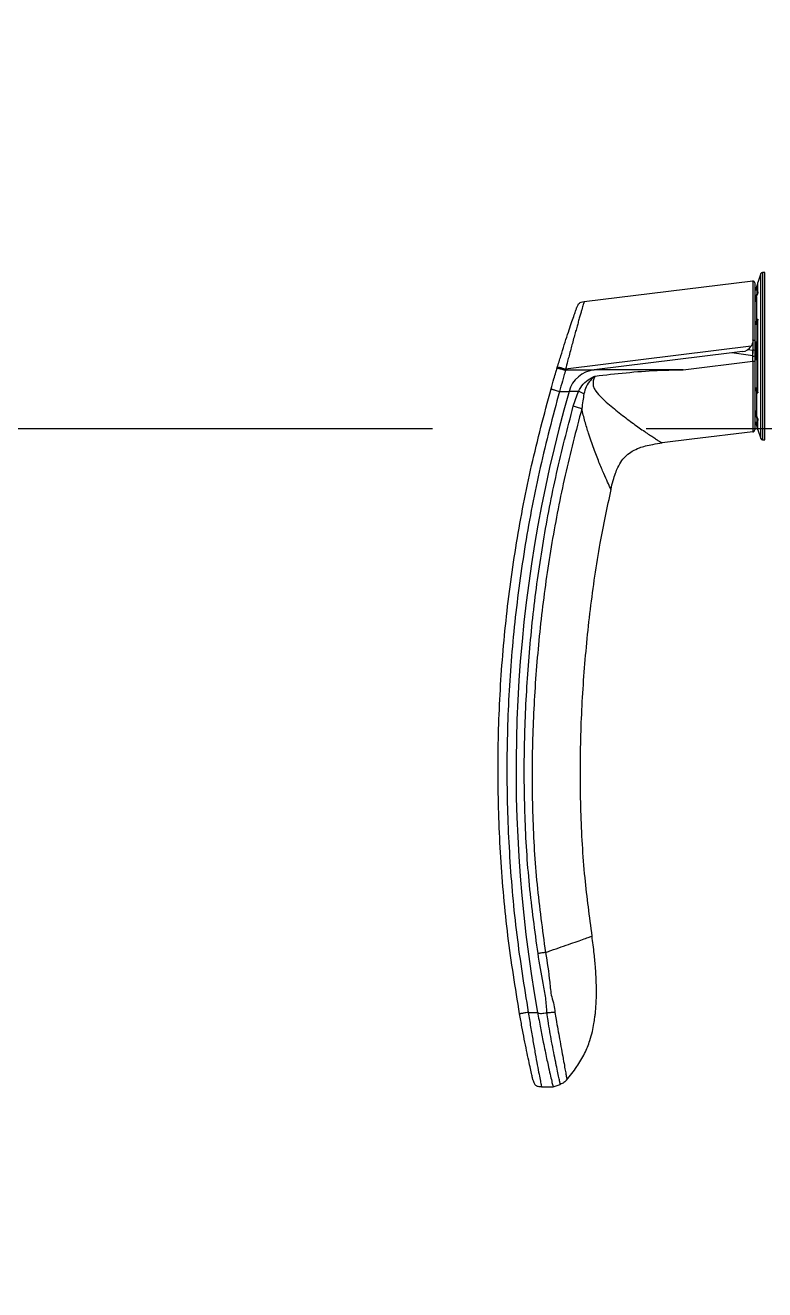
# Model space of a CAD drawing. Header units: millimetres. Extents: x 106699 to 122058, y 158555 to 162844.
# Drawn here: x 112306 to 112314.65, y 160073.76 to 160088.55 of the extents above; entities that cross this region are included whole.
import ezdxf

# ---------------------------------------------------------------- set-up
doc = ezdxf.new("R2010")
doc.units = ezdxf.units.MM
doc.linetypes.add('HIDDEN', pattern=[0.375, 0.25, -0.125])
doc.layers.add('300_Z4_FCD_F03$0$3-EXT-PRF', color=231, linetype='Continuous')
doc.layers.add('300_Z4_STR_F03$0$AUDIT_D_220920114151-103', color=251, linetype='Continuous', lineweight=5)

# ---------------------------------------------------------------- blocks, each defined once
blk = doc.blocks.new('A$C6495093d')
at = {"layer": '300_Z4_FCD_F03$0$3-EXT-PRF', "linetype": 'Continuous', "lineweight": 25}
for p, q in [((68.37322323049011, 88.73625229895697), (68.37321712668927, 88.63038807254634)), ((67.52583230483287, 88.58607136004139), (67.52351489162538, 88.45328246467398)), ((67.52353116846643, 88.45406298944727), (67.55251612757274, 88.3713202496292)), ((75.45173539538519, 88.38055302525754), (75.45174505974865, 88.27214961391292)), ((75.71234621061012, 88.40925695479382), (75.72126998082967, 88.4065766192216)), ((75.45174760300142, 88.16256028308999), (75.45174505974865, 88.27214961391292)), ((75.69602207939897, 88.31339432971436), (75.6924228660937, 88.3128172653669)), ((75.69602207939897, 88.31339610999567), (75.69683541207633, 87.98551622199011)), ((75.70633853560139, 88.31029613749706), (75.69602207939897, 88.31339432971436)), ((75.9657367272448, 86.19767059685546), (75.70633853560139, 88.31029613749706)), ((76.4748143189936, 88.09915212451597), (76.71097072810517, 86.17581234459067)), ((75.69746461315663, 86.97157165003591), (75.69683541207633, 87.98551622199011)), ((75.88941417830938, 86.41708781564375), (75.69683541207633, 87.98551622199011)), ((75.69746461315663, 86.97157165003591), (75.79517135181231, 86.17581234459067)), ((75.85506142693339, 86.17581234459067), (75.88941417830938, 86.41708781564375)), ((75.90431764771347, 86.29571221850347), (75.88941417830938, 86.41708781564375)), ((75.92764640956011, 86.23453309497563), (75.91928571580502, 86.17581234459067)), ((74.89893468658556, 86.06618823480676), (74.89830853742023, 86.04228107340168)), ((76.80763371524517, 86.06618823480676), (74.89893468658556, 86.06618823480676)), ((75.0123790820362, 86.11879322194727), (74.91283306197147, 86.08504894413636)), ((74.91283306197147, 86.08504894413636), (76.79373483121162, 86.08504894413636)), ((74.99069377104752, 86.17478467914043), (74.99059356683574, 86.17581329826498)), ((74.99087434211106, 86.17331633137655), (74.99069580565265, 86.17476922887727)), ((75.0123790820362, 86.11879322194727), (75.11867693327076, 86.11879322194727)), ((75.09469608106883, 86.14669742519618), (75.03904154144402, 86.12783150214818)), ((75.03904154144402, 86.12783150214818), (75.1395433164289, 86.12783150214818)), ((75.1855426459224, 86.14057301485445), (75.17631622844783, 86.13728134453413)), ((75.4531774204952, 86.13728134453413), (75.17631622844783, 86.13728134453413)), ((75.18758996552788, 86.14669742519618), (75.19713734167453, 86.14850434369873)), ((75.19713734167453, 86.14850434369873), (75.22956230636919, 86.14850434369873)), ((75.23326274119609, 86.14812279201578), (75.22350020574231, 86.14781251500244)), ((75.2325343531993, 86.14824359654449), (75.22956230636919, 86.14850434369873)), ((75.2308746255294, 86.14830132844509), (75.22956230636919, 86.14850434369873)), ((75.24278671940556, 86.15533132801647), (75.24272364669014, 86.14812279201578)), ((75.43617322313366, 86.12575353635475), (75.43631513671426, 86.11985897261184)), ((75.44404866399418, 86.11879322194727), (76.26251973785111, 86.11879322194727)), ((75.4531774204952, 86.13728134453413), (75.45851062449219, 86.14057301485445)), ((75.48266340068949, 86.14470580287161), (75.45453958743019, 86.12584045209223)), ((75.45851062449219, 86.14057301485445), (75.45869068689353, 86.12862506104284)), ((75.46141095155326, 86.12783150214818), (76.24515745029203, 86.12783150214818)), ((75.48042533700936, 86.14781251500244), (75.48605559309362, 86.14812279201578)), ((75.48042533700936, 86.14781251500244), (75.48049451352563, 86.14325080713024)), ((75.49211616777757, 86.14812279201578), (75.48605559309362, 86.14812279201578)), ((75.49492544631357, 86.14850434369873), (75.48954392051382, 86.14669742519618)), ((75.79517135181231, 86.17581234459067), (75.85456650967535, 86.17581234459067)), ((75.85602175971144, 86.15533132801647), (75.79662711049605, 86.15533132801647)), ((76.02031547034858, 86.14669742519618), (75.80624111989164, 86.14669742519618)), ((75.80740186110779, 86.14850434369873), (76.01978443887492, 86.14850434369873)), ((75.85456625846564, 86.17581233425881), (75.85506155001349, 86.17580685840221)), ((75.85456650967535, 86.17581234459067), (75.85506142693339, 86.17581234459067)), ((75.85506142693339, 86.17581234459067), (75.91928571580502, 86.17581234459067)), ((75.91732028897968, 86.15533132801647), (75.85602175971144, 86.15533132801647)), ((76.03011615460855, 86.15533132801647), (75.91732028897968, 86.15533132801647)), ((75.91928571580502, 86.17581234459067), (75.91977758116263, 86.17581234459067)), ((75.91977758116263, 86.17581234459067), (75.91964177138289, 86.17509756301297)), ((75.91964177138289, 86.17509756301297), (76.03351089028001, 86.17509756301297)), ((76.03330588249082, 86.17596874831361), (76.03334042620554, 86.17596709780628)), ((76.03351089028001, 86.17509756301297), (76.03334049224213, 86.17596710158978)), ((76.03334049224213, 86.17596710158978), (76.03984003257938, 86.17581234459067)), ((76.71097072810517, 86.17581234459067), (76.03984003257938, 86.17581234459067)), ((76.21702448133146, 86.14669742519618), (76.21164295550261, 86.14850434369873)), ((76.22051280873711, 86.14812279201578), (76.21445223405317, 86.14812279201578)), ((76.22051280873711, 86.14812279201578), (76.22614255617373, 86.14781251500244)), ((76.2520283057529, 86.12583994341549), (76.2239050011558, 86.14470675654593)), ((76.22614255617373, 86.14781251500244), (76.22607388830511, 86.14325176086277)), ((76.2480572686909, 86.14057301482535), (76.24787720628956, 86.1286247431417)), ((76.2480572686909, 86.14057301482535), (76.2533904726879, 86.13728134453413)), ((76.53025166473526, 86.13728134453413), (76.2533904726879, 86.13728134453413)), ((76.27024970456841, 86.11973308154847), (76.27039467004943, 86.12575353635475)), ((76.46384424649295, 86.14812279201578), (76.46378168243973, 86.15533132801647)), ((76.48306768744078, 86.14781251500244), (76.4733056606492, 86.14812279201578)), ((76.4770055868139, 86.14850434369873), (76.50943055150856, 86.14850434369873)), ((76.50943055150856, 86.14850434369873), (76.51897792765521, 86.14669742519618)), ((76.53025166473526, 86.13728134453413), (76.5210252472607, 86.14057301482535)), ((76.56702457675419, 86.12783150214818), (76.66752635173907, 86.12783150214818)), ((76.58789095991233, 86.11879322194727), (76.69418931979453, 86.11879322194727)), ((76.66752635173907, 86.12783150214818), (76.61187181211426, 86.14669742519618)), ((76.79373483121162, 86.08504894413636), (76.69418931979453, 86.11879322194727)), ((76.80825986442505, 86.04228107340168), (76.80763371524517, 86.06618823480676)), ((74.89830853742023, 86.04228107340168), (76.80825986442505, 86.04228107340168))]:
    blk.add_line(p, q, dxfattribs=at)
at = {"layer": '300_Z4_FCD_F03$0$3-EXT-PRF', "linetype": 'Continuous', "lineweight": 25, "flags": 128}
for points in [[(74.99059356683574, 86.17581234459067), (74.90512394993857, 86.87190724149696), (74.86344611791719, 87.21129319287138)], [(75.1395433164289, 86.12783150214818), (75.16744230600307, 86.1387862515694), (75.18758996552788, 86.14669742519618)], [(75.14686432787857, 86.12575353635475), (75.15680183921359, 86.12964331643889), (75.17631622844783, 86.13728134453413)], [(75.4531774204952, 86.13728134453413), (75.44991289945028, 86.13506833190331), (75.44191080454038, 86.12964331643889), (75.43617322313366, 86.12575353635475)], [(75.48954392051382, 86.14669742519618), (75.47320809033408, 86.13574293008423), (75.46141095155326, 86.12783150214818)], [(76.24515745029203, 86.12783150214818), (76.22882212875993, 86.1387862515694), (76.21702448133146, 86.14669742519618)], [(76.27039467004943, 86.12575353635475), (76.2646570886427, 86.12964331643889), (76.2533904726879, 86.13728134453413)], [(76.51897792765521, 86.14669742519618), (76.54687640858174, 86.13574293008423), (76.56702457675419, 86.12783150214818)], [(76.53025166473526, 86.13728134453413), (76.53590582740435, 86.13506833190331), (76.5497660539695, 86.12964331643889), (76.55970407396671, 86.12575353635475)]]:
    blk.add_lwpolyline(points, dxfattribs=at)
at = {"layer": '300_Z4_FCD_F03$0$3-EXT-PRF', "linetype": 'Continuous', "lineweight": 25}
for centre, radius, start, end in [((71.13894094015996, 73.16668934220797), 15.70908039569942, 74.0652711791837, 100.1402869642334), ((75.35803013698023, 87.94391608223668), 0.3413497962426362, 6.999999999789513, 74.0652711791837), ((76.0398395684606, 86.31235225280398), 0.136539918497058, 186.9999999997895, 237.1309386536544), ((74.9194084754854, 86.06565212318674), 0.02048098777455914, 108.7257878455473, 178.5000000022102), ((75.01076176388597, 86.17575624590972), 0.02003653484545758, 179.839763741294, 186.9944545710025), ((75.01120463514235, 86.17581065572449), 0.02047932780497444, 179.9954528878365, 269.9942297328932), ((75.01120260357857, 86.17581233425881), 0.02048098777455823, 186.9999999997895, 270), ((75.04452110111015, 86.11166747042444), 0.01706748981213185, 108.7257878455473, 155.3227803676833), ((75.10565495211631, 86.1143693709746), 0.03413497962426361, 90, 108.7257878455473), ((75.14539602492005, 86.11344204063062), 0.01553418167894548, 112.1333333473095, 149.6044335430443), ((75.13891235714254, 86.11935893911868), 0.008496024601756014, 44.77830769402498, 85.74099420957629), ((75.18636960032745, 86.13665585342096), 0.01011545620188061, 38.43692521260488, 83.0707511325924), ((75.1963260192424, 86.1417368130351), 0.006815989663369572, 29.28075352690944, 83.16374703059827), ((75.46404784904735, 86.11166747042444), 0.01706748981213182, 123.8557087239465, 155.3227803676833), ((75.46115873924282, 86.11584655064507), 0.01198760503546203, 88.79444083769665, 123.5157591535252), ((75.47197994426824, 86.1163787447149), 0.01558426324572929, 132.7018705383444, 171.0872362420932), ((75.48928269538737, 86.13470979992417), 0.01199047115537075, 88.75165199345021, 123.4929345453971), ((75.92768556710507, 86.17071550842957), 0.07329648218266886, 176.0125909192717, 192.1158914856765), ((75.87484561174642, 86.17033928880119), 0.04504816414493971, 340.5396980016566, 6.063255827501935), ((76.2172854916862, 86.13471121789189), 0.01198904883752009, 56.5188253009551, 91.24746960578592), ((76.24540873468504, 86.11584334744839), 0.01199078805684525, 56.48899568155564, 91.2008043257126), ((76.23460090569279, 86.11638625865453), 0.01557029971261679, 8.89283458141023, 47.31304082060305), ((76.24252023652662, 86.11166747042444), 0.01706748981213275, 24.67721963231671, 56.14429127605356), ((76.5102292100928, 86.14177040368668), 0.006781135846059824, 96.76379661940159, 150.0743122845956), ((76.52013261147658, 86.1368608174962), 0.0099041479222514, 96.6951048020595, 139.9091127957187), ((76.56765863379405, 86.11934688678593), 0.008508274013254737, 94.2737812278569, 135.3531239439187), ((76.561176759089, 86.11344766931143), 0.01552712528308678, 30.51276898299313, 67.87555871366368), ((76.6009131334431, 86.1143693709746), 0.0341349796242637, 71.27421215445273, 90), ((76.66204698446381, 86.11166747042444), 0.01706748981213185, 24.67721963231671, 71.27421215445273), ((76.69048979243962, 86.17581233425881), 0.02048098777455798, 270, 0), ((76.78715961007401, 86.06565212318674), 0.02048098777455914, 1.499999997789829, 71.27421215445273)]:
    blk.add_arc(centre, radius, start, end, dxfattribs=at)
blk.add_ellipse((75.87882757047191, 86.17581233425881), major_axis=(-0.3467058771806206, 0.003814553492095227), ratio=0.0007717003000000005, start_param=1.502202945775371, end_param=1.688799043446457, dxfattribs=at)
for points, knots in [([(68.35563205006474, 88.8352914484858), (68.65160106767144, 88.88289954231004), (69.24353891183273, 88.97811569934129), (70.13987450783316, 89.05706688022474), (71.0387662776775, 89.0889066309901), (71.93812951199652, 89.06889547928586), (72.83496767129691, 88.99863612369518), (73.72613769682357, 88.87683396416833), (74.61004118372512, 88.70841428730637), (75.18944981036475, 88.55433061224176), (75.47915421858488, 88.47728874944733)], [0, 0, 0, 0, 0.1250000702832349, 0.2500000598730817, 0.3750000042978002, 0.5000000813290647, 0.6250000449966797, 0.7500000763159463, 0.8749999972172566, 0.9999999999999999, 0.9999999999999999, 0.9999999999999999, 0.9999999999999999]), ([(75.45173539538519, 88.38055302525754), (75.16366181898047, 88.45715951512102), (74.58768149979005, 88.61032812925987), (73.70875990964123, 88.77769745944533), (72.82284077358781, 88.89870831099688), (71.93100532816607, 88.96846397829358), (71.03729155598558, 88.9882257625577), (70.14465708841453, 88.95647121733055), (69.25488605543796, 88.87809079230647), (68.66730974067468, 88.78356379532488), (68.37322323049011, 88.73625229898607)], [0, 0, 0, 0, 0.1250866100504478, 0.2501007780178625, 0.375250041429848, 0.5002437891314474, 0.6253773880102044, 0.7502629509389295, 0.8750046668374085, 1, 1, 1, 1]), ([(67.60547074857459, 88.68334142191452), (67.60827905262704, 88.68398234731285), (67.6139040991402, 88.68526612402638), (67.658433238219, 88.69534316426143), (67.72768223985622, 88.71074085868895), (67.8216894158104, 88.73112048552139), (67.93595626138267, 88.75508911014185), (68.06658665115538, 88.78137760399841), (68.20815312402556, 88.80867520766333), (68.30650879135646, 88.82642593447235), (68.35563205006474, 88.8352914484858)], [0, 0, 0, 0, 0.1243968789952659, 0.2491675470936945, 0.3741554633136008, 0.4987635075634992, 0.6242114395873143, 0.7490518251300892, 0.8746651570803468, 1, 1, 1, 1]), ([(68.37322323049011, 88.73625229898607), (68.37008481731755, 88.75391937504173), (68.36594089677965, 88.777246756159), (68.36126024294936, 88.80359844668419), (68.35905219297274, 88.81602651654975), (68.35745560955547, 88.82502023514826), (68.35575276041345, 88.83460317092249), (68.35568407170649, 88.83499482661136), (68.35563205006474, 88.8352914484858)], [0, 0, 0, 0, 0.3132846033375965, 0.4136569788912607, 0.5000005994984472, 0.5863433490707776, 0.686715616203513, 1, 1, 1, 1]), ([(69.04320081455808, 88.62479850856471), (69.30263225499948, 88.66044156692806), (69.8219385521952, 88.73178860434564), (70.60767508148274, 88.78008575338754), (71.39461413981917, 88.78609510904062), (72.1806916493224, 88.75132042047335), (72.96443986799568, 88.68029977209517), (73.74422370341199, 88.56998557876796), (74.51855147875904, 88.42163039182196), (75.02708186782547, 88.28965073669679), (75.28141061180213, 88.22364441605168)], [0, 0, 0, 0, 0.1247557981360007, 0.2497248270115804, 0.3748116989312519, 0.4996394549755097, 0.6245390923556677, 0.7496870076315958, 0.874812222997893, 1, 1, 1, 1]), ([(68.37322323049011, 88.73625229898607), (68.3177159003244, 88.72744131585932), (68.2065001494193, 88.7097874294268), (68.04636108239356, 88.68266447476344), (67.89862274458574, 88.65655640984187), (67.7693781152775, 88.63272754239733), (67.66365503080306, 88.61255794001045), (67.58430839225184, 88.59699005977018), (67.53923899310757, 88.58798778898199), (67.52046446136956, 88.5842003376456), (67.52586105302908, 88.58528836161713), (67.52588215262222, 88.58529261560761)], [0, 0, 0, 0, 0.1248350276798879, 0.250122304510611, 0.3748206097648005, 0.5002627401096442, 0.6249602164418736, 0.7500729029262679, 0.8749791908441362, 0.9995111937883454, 1, 1, 1, 1]), ([(67.60547074857459, 88.68334142191452), (67.59129997294804, 88.67980536521645), (67.57236765130074, 88.67508115214878), (67.55196755325596, 88.6627789400518), (67.54217554460047, 88.65337387469481), (67.53497693790996, 88.64186197097297), (67.52711893164087, 88.61937300398131), (67.52637551786029, 88.59987440775149), (67.52581907992135, 88.58527989932918)], [0, 0, 0, 0, 0.306271705796259, 0.4091825742753339, 0.5000010072337407, 0.5908153957634729, 0.6937293289263237, 1, 1, 1, 1]), ([(75.25477358495118, 88.12672862948966), (75.00210393129964, 88.19246944930637), (74.49692620677524, 88.32390904758358), (73.7278463919356, 88.47287561796838), (72.95324087594054, 88.58503374591237), (72.17439164470125, 88.65858283385751), (71.3930608840019, 88.6960963428719), (70.61096684570657, 88.69266910725855), (69.82998661717284, 88.64659834085614), (69.3139231295354, 88.5758235741232), (69.0560066079488, 88.54045199268148)], [0, 0, 0, 0, 0.1251630454896287, 0.250246048944281, 0.3753864815615059, 0.5003341938741434, 0.6252205603919223, 0.7503093887251303, 0.8752104431370601, 1, 1, 1, 1]), ([(68.37321712668927, 88.63038807257544), (68.31335115694674, 88.61942004555021), (68.19644396920921, 88.59800151354284), (68.04985281314293, 88.56893403458525), (67.93543241097359, 88.54555936402176), (67.84830638951098, 88.52727018142468), (67.75528506480623, 88.50716412111069), (67.66333806987677, 88.48654417894431), (67.58341933650081, 88.46815682039596), (67.53731522413727, 88.45734935600194), (67.51806870091241, 88.45276775836828), (67.52357313517132, 88.4540803488635), (67.52359525846259, 88.45408562436933)], [0, 0, 0, 0, 0.1344430635333039, 0.2625424851505749, 0.3445057192772565, 0.4236705211558471, 0.5000527596139909, 0.623592287353055, 0.747973499265287, 0.8732537909499973, 0.9994905845862786, 1, 1, 1, 1]), ([(67.55251612757274, 88.37132050399669), (67.55529295685119, 88.37191489958786), (67.56054581375793, 88.37303930253256), (67.60085238065221, 88.38171570931445), (67.66087451035855, 88.39428527935524), (67.72295809170464, 88.4070398718759), (67.76446385466261, 88.4154467912158), (67.77512030476646, 88.41759874328272), (67.78661559999455, 88.41991552576656), (67.82939007804089, 88.42851627519121), (67.91407151540625, 88.44526646554004), (68.03333533453406, 88.46831305965316), (68.15628860905417, 88.49066417812719), (68.26640308690548, 88.50935061066411), (68.33836165418325, 88.51845969364513), (68.36851007187215, 88.52227611813578)], [0, 0, 0, 0, 0.1205073845615798, 0.2279607358455088, 0.3385156907395643, 0.4504896657654289, 0.4783693710632336, 0.4853364280988283, 0.4870782004462553, 0.5175493834500834, 0.6273785732256293, 0.7404327573522298, 0.8345699342875561, 0.9306899107643494, 1, 1, 1, 1]), ([(68.37321712668927, 88.63038807257544), (68.37232993985526, 88.63012898273882), (68.37055898774997, 88.6296118023165), (68.36797464937263, 88.62730914598797), (68.36450516810874, 88.62143293020199), (68.36010042311682, 88.59757421261747), (68.36306410601537, 88.56375195411965), (68.36692825026694, 88.53460017571342), (68.36842665313452, 88.52329596306663)], [0, 0, 0, 0, 0.0246333363694547, 0.0491716707618672, 0.0909744218658688, 0.2064766637939108, 0.6922947077275475, 1, 1, 1, 1]), ([(68.36842665313452, 88.52329596306663), (68.42413387277338, 88.5266621298797), (68.53709396785416, 88.53348786136485), (68.76014654382016, 88.5808811953757), (68.92996531917015, 88.60723909374792), (69.04319877995295, 88.62481427672901)], [0, 0, 0, 0, 0.244835238910342, 0.4964636909315933, 1, 1, 1, 1]), ([(68.37077153347491, 88.43275535167777), (68.37032837122388, 88.44669828741462), (68.36943968552805, 88.47465844813269), (68.36882049147971, 88.50637547113001), (68.36851007187215, 88.52227611813578)], [0, 0, 0, 0, 0.4986715174498869, 1, 1, 1, 1]), ([(69.0561917568557, 88.53922105766833), (68.9434211456828, 88.52167809061939), (68.80272654921282, 88.49979117664043), (68.63283763844811, 88.48399398155743), (68.54561826700228, 88.47179883680656), (68.4613557424309, 88.44103148966678), (68.40062048887194, 88.43548679767991), (68.37077051617962, 88.43276170981699)], [0, 0, 0, 0, 0.4923223275479481, 0.6142299886239395, 0.7373270585106324, 0.8709023231948272, 1, 1, 1, 1]), ([(69.0561917568557, 88.53922105766833), (69.05408577348862, 88.55309403859428), (69.04987380927196, 88.58083998411894), (69.04542378886254, 88.61015618493548), (69.04319877995295, 88.62481427672901)], [0, 0, 0, 0, 0.5000002931158389, 1, 1, 1, 1]), ([(69.05598219270178, 88.53981821372872), (69.05841115591465, 88.5328848468198), (69.06429579939868, 88.51608739490621), (69.07503133326827, 88.48544028098695), (69.09769824719115, 88.42073307436658), (69.13007090394967, 88.32832228325424), (69.16696431046876, 88.2230027987971), (69.19830976155936, 88.1335248532123), (69.22278716506844, 88.06364327267511), (69.23708802598412, 88.02283666579751), (69.2433085606026, 88.00504660778097), (69.2415886073286, 88.0099779885204), (69.24157769161684, 88.01000928564463)], [0, 0, 0, 0, 0.0221455631099856, 0.0536520037876043, 0.099798787582071, 0.2381427997285435, 0.3843193452910899, 0.5365447311300381, 0.6920667133122815, 0.8473228483622957, 0.9990310312788129, 1, 1, 1, 1]), ([(67.60554195968143, 88.29563046232215), (67.59409393332317, 88.30641678237589), (67.57119795236213, 88.32798935478786), (67.55874338948342, 88.35687681776471), (67.55251612757274, 88.37132050399669)], [0, 0, 0, 0, 0.5000015673332667, 1, 1, 1, 1]), ([(68.37077153347491, 88.43275331708719), (68.34452034937567, 88.42828424094478), (68.27998856600607, 88.41729816689622), (68.17896594671765, 88.39908522786573), (68.06462281625136, 88.37855958123691), (67.95144840799912, 88.3579702921852), (67.87100689500221, 88.34350796090439), (67.82952168062911, 88.3360132711241), (67.81860112333379, 88.33404225195409), (67.80847933524637, 88.33221134296036), (67.76901214281679, 88.32507807025104), (67.71052650528145, 88.31451569026103), (67.6526799518615, 88.30412773956778), (67.61343030950229, 88.29700064577628), (67.60824757853698, 88.29610042046988), (67.60554195968143, 88.29563046232215)], [0, 0, 0, 0, 0.0646390822815979, 0.1588985562572951, 0.2547242889672843, 0.3652895885818409, 0.478816602353859, 0.5094472158149901, 0.5111986608461588, 0.5182030083497471, 0.546235648469231, 0.6588727758591466, 0.767107413668637, 0.8784195868636431, 1, 1, 1, 1]), ([(75.47915421858488, 88.47728874944733), (75.47907251406286, 88.47699867087067), (75.47896462997596, 88.47661564586451), (75.47631283169903, 88.46725570535637), (75.4738228222268, 88.4584712467331), (75.4703819926217, 88.44633276184322), (75.4630864574865, 88.42059556097956), (75.4566272180964, 88.39780964702368), (75.45173539538519, 88.38055302525754)], [0, 0, 0, 0, 0.3132697285970995, 0.4136469432416379, 0.4999999829752722, 0.5863529366849815, 0.6867296638188767, 1, 1, 1, 1]), ([(75.6924228660937, 88.3128172653669), (75.68876902028569, 88.31347766297404), (75.68231659996673, 88.31464387610322), (75.67080913683458, 88.31782086283783), (75.65288835299725, 88.3227930883877), (75.61811723142455, 88.33287956361892), (75.54951291848556, 88.35277182448772), (75.49079046711267, 88.36945643826039), (75.45173539538519, 88.38055302525754)], [0, 0, 0, 0, 0.0446025380059873, 0.078764769402567, 0.1431899572993648, 0.2678135608695951, 0.5130381442333781, 1, 1, 1, 1]), ([(75.47915421858488, 88.47728874944733), (75.51808551835711, 88.46616097455262), (75.5824002619338, 88.44777782284655), (75.66009057122574, 88.42488743423019), (75.69885641614383, 88.41329196342849), (75.71234621061012, 88.40925695479382)], [0, 0, 0, 0, 0.5000047895263426, 0.8260109477728991, 1, 1, 1, 1]), ([(75.71234621061012, 88.40925695479382), (75.7133943059307, 88.4086441968102), (75.71496534669132, 88.40772570425179), (75.71521817448956, 88.40058163803769), (75.71353599542635, 88.38958460374852), (75.70934237830807, 88.37216484281817), (75.7022611086868, 88.34624928570702), (75.69636109349085, 88.32620003138436), (75.6924228660937, 88.3128172653669)], [0, 0, 0, 0, 0.2505232620186744, 0.3755214264968442, 0.5003346911558891, 0.6250500224088982, 0.749722970168901, 1, 1, 1, 1]), ([(75.71234621061012, 88.40925695479382), (75.71379719415563, 88.40852775881649), (75.71596933700494, 88.40743614215171), (75.71706366677245, 88.40024636505404), (75.71604393023881, 88.38945461568073), (75.71235009815427, 88.37228300984134), (75.7056531424605, 88.34659004499554), (75.69987585322815, 88.32667726415093), (75.69602207939897, 88.31339432974346)], [0, 0, 0, 0, 0.248868865659414, 0.372560201550931, 0.4976530180739766, 0.6230076697002869, 0.74852510882847, 1, 1, 1, 1]), ([(75.72126998082967, 88.4065766192216), (75.72335915704025, 88.40562964710989), (75.72612389405549, 88.40437646000646), (75.72672470333055, 88.39446281039272), (75.72579175965802, 88.38561336402199), (75.72350458551955, 88.37369731249055), (75.71750839154993, 88.34882360996562), (75.71114615666738, 88.32687875855481), (75.70633853560139, 88.31029613749706)], [0, 0, 0, 0, 0.311916262512811, 0.4127782185342302, 0.4999999797049741, 0.5872213682167705, 0.6880839379272108, 1, 1, 1, 1]), ([(75.72126998082967, 88.4065766192216), (75.7662351882027, 88.39292855496751), (75.855863532066, 88.36572411246016), (75.9829057118477, 88.32561184398946), (76.10010143456748, 88.28765057696728), (76.20396700549463, 88.25313327333424), (76.29078347820905, 88.22366696532117), (76.35615418574889, 88.20110610994743), (76.39895747038827, 88.18615444249008), (76.40437103295699, 88.18425232789014), (76.40707270962594, 88.18330306414282)], [0, 0, 0, 0, 0.1260150804566497, 0.2511836067736954, 0.3763945659846415, 0.5012795160476854, 0.6264522810717216, 0.7508417147120642, 0.8756557960552308, 1, 1, 1, 1]), ([(67.6005653199245, 88.29970450120163), (67.65073740489606, 88.25935070760897), (67.74634623187012, 88.18245179316727), (67.89843748004932, 88.0929416436993), (68.03534701566969, 88.03823520577862), (68.15022563982347, 88.00642181260628), (68.2380521120067, 87.98862211659434), (68.30670006324362, 87.97825039242161), (68.36582612013444, 87.97125366158434), (68.43053690627858, 87.96539068972925), (68.51911498994741, 87.96040527505102), (68.62469809121103, 87.95876491410309), (68.74688065619557, 87.9614885681076), (68.88521976694756, 87.96945989332744), (69.05307619195082, 87.98471451166552), (69.17485744228179, 88.00099257641705), (69.24161024526984, 88.00991518519004)], [0, 0, 0, 0, 0.1118235387376308, 0.2130929454843609, 0.3054227382591729, 0.3672644403912512, 0.4200968481679089, 0.4611027930757702, 0.4879189364207146, 0.5235858068077249, 0.5740353965253535, 0.642104787940071, 0.7070888042258305, 0.7864419083618427, 0.8829409192285362, 1, 1, 1, 1]), ([(75.25477358495118, 88.12672862948966), (75.25908669018827, 88.14242131487117), (75.26771290253964, 88.17380669244449), (75.2768447080598, 88.20703183914884), (75.28141061180213, 88.22364441605168)], [0, 0, 0, 0, 0.4999998919048549, 1, 1, 1, 1]), ([(75.28141875022266, 88.22365153720602), (75.31129759670876, 88.2150671267882), (75.36939596435695, 88.19837504226598), (75.42482475026918, 88.17426904209424), (75.45174760300142, 88.16256028308999)], [0, 0, 0, 0, 0.5142803092803346, 1, 1, 1, 1]), ([(76.4748143190227, 88.09915212451597), (76.47198379224574, 88.10000851142104), (76.46771314338548, 88.10130061296513), (76.44146063177323, 88.10905782302143), (76.41538265658892, 88.11671565214056), (76.3826761648379, 88.12632380638388), (76.3439743838826, 88.13759655202739), (76.29789995207102, 88.15086462514591), (76.24741869641002, 88.16523847641656), (76.19316263539076, 88.18059316277504), (76.13539426062198, 88.1967444436741), (76.0700581339479, 88.21471950184787), (76.00171219100594, 88.23323743446963), (75.92990974687564, 88.25246533358586), (75.861647199039, 88.2704161759757), (75.78628419224697, 88.29001526700449), (75.73570858278254, 88.30284544976894), (75.70633853560139, 88.31029613749706)], [0, 0, 0, 0, 0.1244923985658739, 0.1878319362101137, 0.2519745242832263, 0.3115867951885713, 0.3731874672465613, 0.4368342866194175, 0.5025798992468344, 0.5592486467830721, 0.619603771685391, 0.6836650163288135, 0.7514481596308621, 0.8098756872753461, 0.8754043855845324, 0.9276453786675665, 1, 1, 1, 1]), ([(69.24183710354555, 88.00791517016478), (69.46323519281577, 88.03765935680713), (69.93704385476303, 88.10131416673539), (70.67015167709906, 88.14330984067055), (71.43667697536875, 88.14594436826883), (72.20333709052647, 88.10824188109837), (72.96595513731882, 88.03364707704168), (73.67697930709983, 87.9317078125896), (74.12910018477123, 87.83525883455877), (74.33223611106223, 87.79192473203875)], [0, 0, 0, 0, 0.1308036977800526, 0.2799298098013674, 0.4296697799640982, 0.5796136052982478, 0.729287592719312, 0.8783701033742285, 1, 1, 1, 1]), ([(74.33253519775462, 87.79481081682025), (74.33706002107647, 87.7966559783963), (74.34643327555386, 87.80047826439841), (74.41374705010094, 87.83105334101128), (74.51306162646506, 87.87539237368037), (74.6435897651827, 87.93077621402335), (74.798539803116, 87.99132502643624), (74.95655758674548, 88.04552200305625), (75.10983289605065, 88.09232470797724), (75.2057752670662, 88.11509910810855), (75.25478121470951, 88.1267319357139)], [0, 0, 0, 0, 0.1124799807052947, 0.2330043417997009, 0.3616897111563805, 0.4974149732036285, 0.6379957693886912, 0.7829350813690777, 0.8891264419715363, 1, 1, 1, 1]), ([(75.42327231203672, 88.1018202524574), (75.39613997119886, 88.10657946616993), (75.34020841105666, 88.11639027646743), (75.28382150472316, 88.12321790732676), (75.25478782717255, 88.12673346165684)], [0, 0, 0, 0, 0.4850989451805842, 1, 1, 1, 1]), ([(75.42327231203672, 88.1018202524574), (75.42796020318929, 88.11181641861913), (75.43733596807579, 88.1318087138643), (75.44694373063976, 88.15230977273313), (75.45174760300142, 88.16256028308999)], [0, 0, 0, 0, 0.5000009285471998, 1, 1, 1, 1]), ([(75.62618381128414, 87.97648766974453), (75.62609037916991, 87.97650142543716), (75.6258037617954, 87.97654362313915), (75.62509225896792, 87.97682768799132), (75.62422234214318, 87.97751045282348), (75.62312949141779, 87.97859192901524), (75.62125846446725, 87.98067030392122), (75.6176638045581, 87.98496621532831), (75.60444644394738, 88.00072448290302), (75.57109232549556, 88.0372702734312), (75.50780366601248, 88.07982505101245), (75.45069625720498, 88.09468449550332), (75.42327231203672, 88.1018202524574)], [0, 0, 0, 0, 0.0011608098898521, 0.0035609633111103, 0.0093155893223867, 0.0146150118848748, 0.0225070110399494, 0.0437102535139239, 0.0835741973900996, 0.2756728421705982, 0.652165827760525, 1, 1, 1, 1]), ([(75.45174760300142, 88.16256028308999), (75.45174878985563, 88.16255968969199), (75.48071368897217, 88.14807727604057), (75.53744768889737, 88.11444244114682), (75.58848098393355, 88.05009816150414), (75.61180819422589, 88.00461324545904), (75.62056402752933, 87.98636267278926), (75.62288933369564, 87.98153807394556), (75.6241225622216, 87.97918383814977), (75.62483889366558, 87.97799656211282), (75.62540547759272, 87.97723790828604), (75.62593650762574, 87.97691659338307), (75.62614442499762, 87.97688224210287), (75.62620822651661, 87.97687170113204)], [0, 0, 0, 0, 1.52914430593e-05, 0.3731846814197369, 0.7483284396327607, 0.9267789863084577, 0.9624608956285177, 0.9815599661794129, 0.9885207695312574, 0.9930470600936232, 0.9975817007099752, 0.9992579206078718, 0.9999999999999999, 0.9999999999999999, 0.9999999999999999, 0.9999999999999999]), ([(76.40707270962594, 88.18330306414282), (76.41807469436026, 88.17919187640655), (76.43633321582456, 88.1723690884246), (76.45791284875304, 88.15488779800944), (76.47038155599148, 88.13007244624896), (76.47314759080473, 88.11077823044616), (76.4748143190227, 88.09915212451597)], [0, 0, 0, 0, 0.3012846466666394, 0.5000018016263506, 0.6987163374171577, 1, 1, 1, 1]), ([(75.62595797030372, 87.97439787775511), (75.61136866481684, 87.98146239423659), (75.58323015239148, 87.9950877847441), (75.53695496547152, 88.00061402918072), (75.49232126807328, 87.99083199776942), (75.43925074659637, 87.95695404612343), (75.37946672241378, 87.90218941136845), (75.29044338705717, 87.8057822980627), (75.18964973755646, 87.68043353251414), (75.08220759224787, 87.53715801003273), (74.99149864996434, 87.40842285077088), (74.93208288837923, 87.31940842408221), (74.89734769919596, 87.26545237933169), (74.87843798170798, 87.23543592097121), (74.86616572008643, 87.2155328640365), (74.86435114830965, 87.21270407247357), (74.86344611791719, 87.21129319287138)], [0, 0, 0, 0, 0.0311176801426545, 0.0600169233123174, 0.0883571799548441, 0.1183089374764744, 0.1821604881395405, 0.2483623768843191, 0.3817325904140019, 0.5145911541841004, 0.6435583222137565, 0.767595337360747, 0.8276337017024713, 0.8861693941691192, 0.943226188094688, 1, 1, 1, 1]), ([(75.62595797030372, 87.97439787775511), (75.63933770258154, 87.85704365439597), (75.66609127935953, 87.62238684974727), (75.69098044054408, 87.31486166085233), (75.69590324569435, 87.10243168653687), (75.69696723263769, 87.00330735757598), (75.69746462150943, 86.97634198865853), (75.69746461315663, 86.97157300647814), (75.69746461315663, 86.97157165006502)], [0, 0, 0, 0, 0.3522539593155602, 0.7043529079182272, 0.9195740839924642, 0.985777729304096, 0.999995954876948, 0.9999999999999999, 0.9999999999999999, 0.9999999999999999, 0.9999999999999999]), ([(74.33259521855507, 87.7948131057783), (74.36736248651869, 87.78669322497444), (74.43000515898166, 87.77206305525033), (74.51407465165539, 87.74524712344282), (74.5904348794138, 87.71373950864654), (74.66086322949559, 87.67346510928473), (74.72414308636507, 87.61779597919667), (74.77359608816914, 87.54954729229212), (74.80704870233603, 87.47563360931235), (74.83121582874446, 87.39664134115446), (74.84998312788957, 87.31041605622158), (74.85864095177385, 87.24667179930839), (74.86344611791719, 87.21129319287138)], [0, 0, 0, 0, 0.1230837913395505, 0.221768866998994, 0.3039117094134223, 0.4076591282831111, 0.5000001419564014, 0.5923408509733177, 0.6960887785743639, 0.7782312181708382, 0.8769164338628288, 1, 1, 1, 1]), ([(76.033305903984, 86.17596875474555), (76.02028633118607, 86.17753900453681), (75.99646581856359, 86.18041192178498), (75.97532335757569, 86.19228636546177), (75.9657367272448, 86.19767059685546)], [0, 0, 0, 0, 0.5465697984042359, 1, 1, 1, 1]), ([(74.99069377104752, 86.17478467914043), (74.99068893484946, 86.17482745106099), (74.99063277395908, 86.17532414552988), (74.99068112239183, 86.17557962669525), (74.99072530739068, 86.17581310757669)], [0, 0, 0, 0, 0.0861130271789059, 0.9999999999999999, 0.9999999999999999, 0.9999999999999999, 0.9999999999999999]), ([(75.79517135181231, 86.17581234459067), (75.74206158422749, 86.17581234459067), (75.63623157850816, 86.17581234459067), (75.48533643053088, 86.17581234459067), (75.34708577382844, 86.17581234459067), (75.2258421813458, 86.17581234459067), (75.12598794627411, 86.17581234459067), (75.05147430521902, 86.17581234459067), (75.00244065483275, 86.17581234459067), (74.99462757681613, 86.17581234459067), (74.99072530739068, 86.17581234459067)], [0, 0, 0, 0, 0.125487396732526, 0.2500544158990122, 0.375367705051689, 0.4999194707570319, 0.6252394457061761, 0.7498974006268101, 0.8750853727599384, 1, 1, 1, 1]), ([(75.79662711049605, 86.15533132801647), (75.75818056207208, 86.15533132801647), (75.6725221410743, 86.15533132801647), (75.54417365413974, 86.15533132801647), (75.41617155235144, 86.15533132801647), (75.30105520474899, 86.15533132801647), (75.20147807711328, 86.15533132801647), (75.12051569823234, 86.15533132801647), (75.06021747704654, 86.15533132801647), (75.020946340519, 86.15533132801647), (75.01445049364702, 86.15533132801647), (75.01120257265575, 86.15533132801647)], [0, 0, 0, 0, 0.0929975420865341, 0.2071973411702339, 0.3213921689449938, 0.4347175273851203, 0.5480394131627123, 0.6610189281772624, 0.7739975116756004, 0.8869988407453429, 1, 1, 1, 1]), ([(75.14686432787857, 86.12575353635475), (75.14467632726883, 86.12494592709118), (75.1402987580077, 86.12333012974705), (75.13290410464106, 86.12119555936079), (75.12611137393105, 86.11963197862497), (75.12131726653024, 86.11888514552265), (75.11936797572707, 86.11881728068693), (75.11867693327076, 86.11879322194727)], [0, 0, 0, 0, 0.2257580957010434, 0.4516779868691717, 0.6727765535852442, 0.8839961203351294, 1, 1, 1, 1]), ([(75.22350020574231, 86.14781251500244), (75.22025653246965, 86.14754340046784), (75.21376919014438, 86.14700517174788), (75.20102602863335, 86.14498658056254), (75.19170583425148, 86.14232984263799), (75.1855426459224, 86.14057301485445)], [0, 0, 0, 0, 0.2530222309695589, 0.5060441336679582, 1, 1, 1, 1]), ([(75.44404866399418, 86.11879322194727), (75.44220030053111, 86.11886351526482), (75.43850509145705, 86.11900404418702), (75.43487719795667, 86.12009304729872), (75.43317916837987, 86.12171696819132), (75.4335692460445, 86.12369325442705), (75.43535349225567, 86.12510496049072), (75.43617322313366, 86.12575353635475)], [0, 0, 0, 0, 0.2002297324604357, 0.4002950427294013, 0.6048141118483769, 0.8184409332927044, 1, 1, 1, 1]), ([(75.45851062449219, 86.14057301485445), (75.46032950734661, 86.14152227464365), (75.46396726282546, 86.14342078901245), (75.47126011436922, 86.14624033219297), (75.47677742058295, 86.14718675913173), (75.48042533700936, 86.14781251500244)], [0, 0, 0, 0, 0.253076290063476, 0.5061511595838952, 1, 1, 1, 1]), ([(75.49490204839094, 86.14817461080384), (75.49325096981192, 86.14822799825924), (75.48977198464854, 86.1483404909086), (75.48674012394622, 86.14670078933705), (75.48514714271005, 86.14583926767227)], [0, 0, 0, 0, 0.4745862666422483, 1, 1, 1, 1]), ([(75.79517135181231, 86.17581234459067), (75.79519329631876, 86.17312857543584), (75.79523718530254, 86.16776104172459), (75.79557333300181, 86.1609911500127), (75.79605509451358, 86.15625490099774), (75.79643643884629, 86.15563918516273), (75.79662711049605, 86.15533132801647)], [0, 0, 0, 0, 0.2499999114715584, 0.4999993916868019, 0.7500003467874667, 0.9999999999999999, 0.9999999999999999, 0.9999999999999999, 0.9999999999999999]), ([(76.03011615460855, 86.15533132801647), (76.03015634448093, 86.15533406252507), (76.03036899473227, 86.15534853120334), (76.03096075473877, 86.15575626990176), (76.03185387192934, 86.1577466535091), (76.03274054004578, 86.1622252157249), (76.03335858538048, 86.16822288540425), (76.0334601213981, 86.17280597760691), (76.03351089028001, 86.17509756301297)], [0, 0, 0, 0, 0.0231891748460329, 0.1226971874393408, 0.3423125114195807, 0.5616382195356202, 0.7808153495676174, 0.9999999999999999, 0.9999999999999999, 0.9999999999999999, 0.9999999999999999]), ([(76.69048990227748, 86.15533132801647), (76.69032452862302, 86.15533132801647), (76.68951937706152, 86.15533132801647), (76.67522947890393, 86.15533132801647), (76.63400710641872, 86.15533132801647), (76.56993941959809, 86.15533132801647), (76.47798754673568, 86.15533132801647), (76.36259729694575, 86.15533132801647), (76.22872121245018, 86.15533132801647), (76.11916780620231, 86.15533132801647), (76.05140423234843, 86.15533132801647), (76.03011615460855, 86.15533132801647)], [0, 0, 0, 0, 0.0321236200744205, 0.1563996770188046, 0.2806774961462831, 0.4049263869828732, 0.5291794935783671, 0.6891243079435828, 0.8155947316231578, 0.9420686739338955, 1, 1, 1, 1]), ([(76.22376359622285, 86.14454112717067), (76.22257707138488, 86.14531975344289), (76.21915156418981, 86.14756765408674), (76.21463736935402, 86.14900136811775), (76.21181999589317, 86.14845034547034), (76.21168517351907, 86.14842397687607)], [0, 0, 0, 0, 0.3353625434890846, 0.9681944873207121, 1, 1, 1, 1]), ([(76.22614255617373, 86.14781251500244), (76.22801180258102, 86.14754340040963), (76.23175028161495, 86.14700517323217), (76.23910274090304, 86.14498661586549), (76.2444929178746, 86.14232984921546), (76.2480572686909, 86.14057301485445)], [0, 0, 0, 0, 0.2530259730714829, 0.5060500836010189, 0.9999999999999999, 0.9999999999999999, 0.9999999999999999, 0.9999999999999999]), ([(76.27039467004943, 86.12575353635475), (76.27137532213237, 86.12494594301097), (76.2733372583607, 86.1233302358014), (76.2731820558547, 86.12119547871407), (76.27065546467202, 86.11963198447484), (76.26668803596112, 86.11888514581369), (76.26361068351252, 86.11881728068693), (76.26251973785111, 86.11879322194727)], [0, 0, 0, 0, 0.2257628722293073, 0.4516712504802497, 0.672771721177671, 0.883994998400595, 1, 1, 1, 1]), ([(76.5210252472607, 86.14057301485445), (76.51788131776266, 86.1415222750802), (76.51159346636268, 86.14342079329072), (76.4989685187902, 86.14624035556335), (76.48939651247929, 86.1471867664659), (76.48306768744078, 86.14781251500244)], [0, 0, 0, 0, 0.2530737135761943, 0.5061468154127837, 1, 1, 1, 1]), ([(76.58789095991233, 86.11879322194727), (76.58661802209099, 86.11886352478177), (76.58407310683106, 86.11900407733629), (76.57828883857292, 86.12009299630881), (76.57175995744183, 86.12171703574131), (76.5652252008149, 86.12369323772145), (76.56144211691571, 86.1251049572893), (76.55970407396671, 86.12575353635475)], [0, 0, 0, 0, 0.2002212180900059, 0.4002913795509603, 0.6048050231420057, 0.818437585322148, 1, 1, 1, 1])]:
    blk.add_open_spline(points, degree=3, knots=knots, dxfattribs=at)
blk = doc.blocks.new('ÇEÇEVE')
at = {"xscale": 1.026355872782365, "yscale": 1.026355872782365, "zscale": 1.026355872782365}
blk.add_blockref('A$C6495093d', (104204.662797228, 177807.8159614835), dxfattribs=at)
blk = doc.blocks.new('COLUMN')
at = {"layer": '300_Z4_STR_F03$0$AUDIT_D_220920114151-103', "true_color": 0x303030}
h = blk.add_hatch(color=250, dxfattribs=at)
h.dxf.hatch_style = 1
h.paths.add_polyline_path([(104767.6177106317, 177818.4045533591), (104852.6161743834, 177818.4045533591), (104852.6161743834, 177903.4078974566), (104767.6177106317, 177903.4078974566)])
h.paths.add_polyline_path([(104052.6176794284, 177903.4051877835), (104052.6176794284, 177818.4051877832), (103967.6176794284, 177818.4051877832), (103967.6176794284, 177903.4051877835)])
edge = h.paths.add_edge_path()
edge.add_line((104052.6176943319, 177498.4052106717), (104052.6176943319, 177438.4052106719))
h.paths.add_polyline_path([(103967.6176943319, 177498.4052106717), (104052.6176943319, 177498.4052106717), (104052.6176943319, 177438.4052106719), (103967.6176943319, 177438.4052106719)])
h.paths.add_polyline_path([(104852.617695578, 177438.4052106719), (104767.617695578, 177438.4052106719), (104767.617695578, 177498.4052106717), (104852.617695578, 177498.4052106717)])
h.paths.add_polyline_path([(104852.6176950232, 177018.4051903153), (104767.6176950232, 177018.4051903153), (104767.6176950232, 177103.4051903153), (104852.6176950232, 177103.4051903153)])
h.paths.add_polyline_path([(103967.6176979918, 176233.4052108083), (103967.6176979918, 176318.4052108083), (104052.6176979918, 176318.4052108083), (104052.6176979918, 176233.4052108083)])
h.paths.add_polyline_path([(103967.6176950232, 177103.4051903154), (104052.6176950232, 177103.4051903154), (104052.6176950232, 177018.4051903154), (103967.6176950232, 177018.4051903153)])

msp = doc.modelspace()

# ---------------------------------------------------------------- linework, layer by layer
at = {"layer": '300_Z4_STR_F03$0$AUDIT_D_220920114151-103', "color": 214, "linetype": 'HIDDEN', "lineweight": 30, "ltscale": 20, "true_color": 0xae1ea2}
msp.add_line((114035.7657834639, 160083.827371904), (111915.9631195898, 160083.827371904), dxfattribs=at)

# ---------------------------------------------------------------- block references
at = {"rotation": 90}
for name in ['COLUMN', 'ÇEÇEVE']:
    msp.add_blockref(name, (290210.7768967139, 55802.16369116314), dxfattribs=at)

doc.saveas('drawing.dxf')
